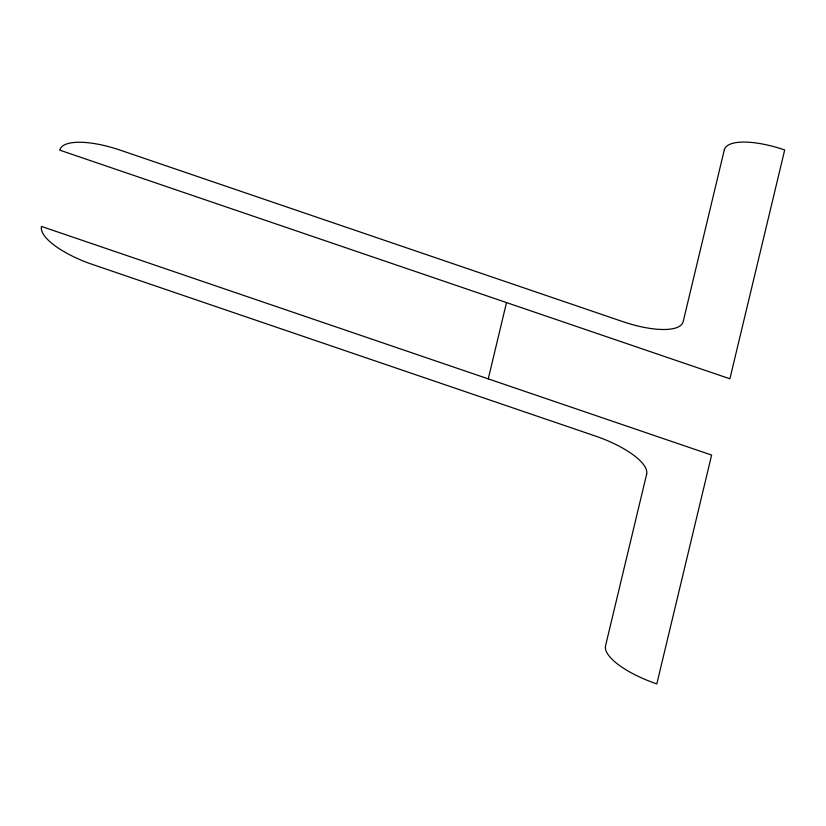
<?xml version="1.0" encoding="UTF-8"?>
<svg xmlns="http://www.w3.org/2000/svg" width="826" height="826" viewBox="0 0 826 826"><rect width="100%" height="100%" fill="white"/><g stroke="black" fill="none" stroke-linecap="round" stroke-linejoin="round"><path stroke-width="1.24" d="M488.249 378.866L506.514 302.584M646.644 474.165L605.541 645.798A59.038 19.514 19.5 0 0 656.815 683.918L711.62 455.074L41.486 226.438A59.038 19.514 19.5 0 0 92.76 264.557L595.37 436.035A59.038 19.514 19.5 0 1 646.644 474.165M724.288 149.971L683.185 321.603A59.038 19.514 19.5 0 1 622.773 321.613L120.162 150.136A59.038 19.514 19.5 0 0 59.751 150.156L729.895 378.793L784.7 149.95A59.038 19.514 19.5 0 0 724.288 149.971"/></g></svg>
